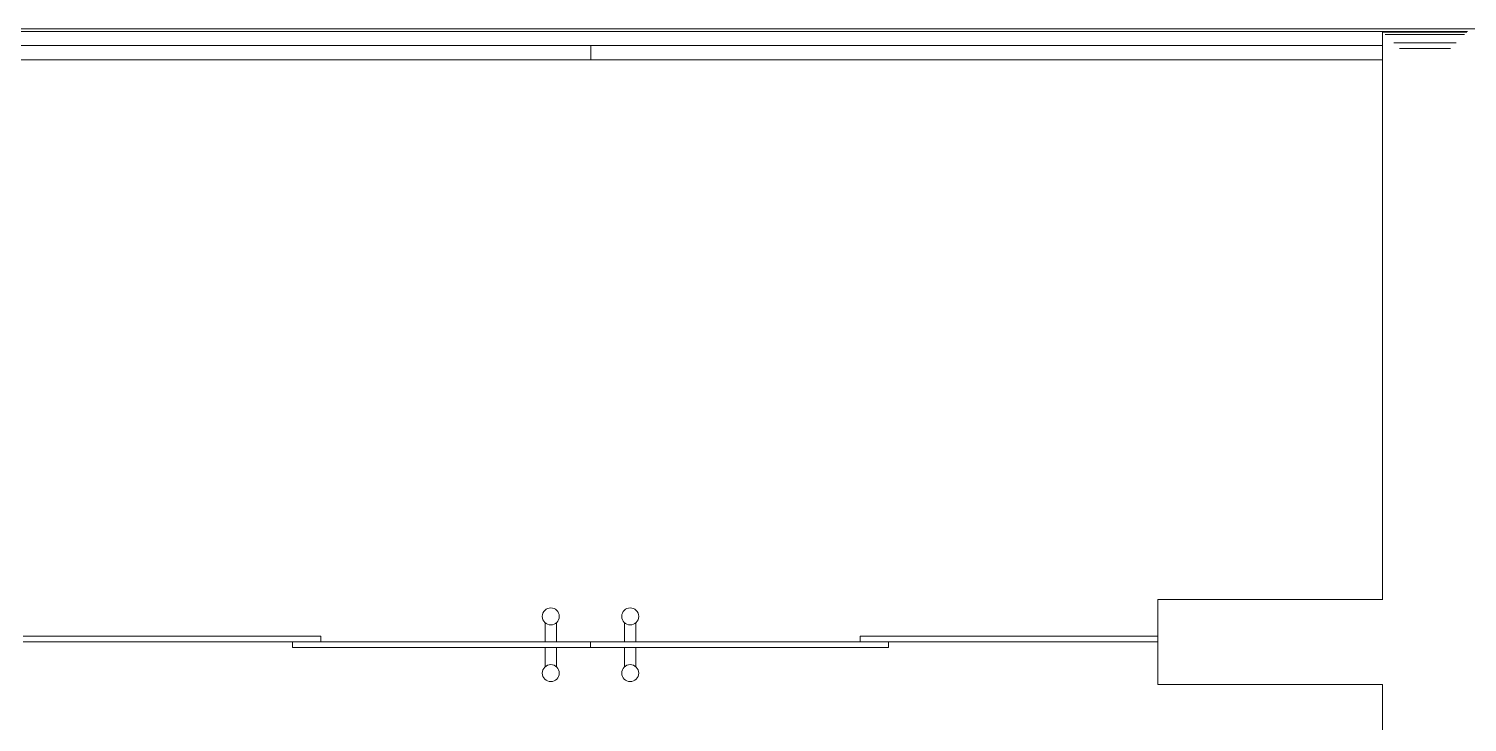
# Model space of a CAD drawing. Header units: millimetres. Extents: x 586.5 to 618.3, y 239.1 to 272.6.
# Drawn here: x 591.537 to 594.072, y 271.344 to 272.565 of the extents above; entities that cross this region are included whole.
import ezdxf

# ---------------------------------------------------------------- set-up
doc = ezdxf.new("R2010")
doc.units = ezdxf.units.MM
doc.header["$LTSCALE"] = 75
doc.layers.add('A Arquitetura LRZ', color=252, linetype='Continuous', lineweight=9)
doc.layers.add('A Esquadrias LRZ', color=252, linetype='Continuous', lineweight=9)

msp = doc.modelspace()

# ---------------------------------------------------------------- linework, layer by layer
at = {"layer": 'A Arquitetura LRZ'}
for p, q in [((593.922, 272.5604), (593.922, 271.5604)), ((594.072, 272.5604), (593.922, 272.5604)), ((593.922, 272.5594), (594.071, 272.5594)), ((594.067, 272.5554), (593.927, 272.5554)), ((594.052, 272.5404), (593.942, 272.5404)), ((594.067, 272.5594), (594.067, 272.5604)), ((593.952, 272.5304), (594.042, 272.5304)), ((593.922, 271.5604), (593.5265, 271.5604)), ((593.5265, 271.5604), (593.5265, 271.4104)), ((593.922, 271.5594), (593.922, 271.5604)), ((593.5265, 271.4104), (593.922, 271.4104)), ((593.922, 271.4104), (593.922, 263.6104))]:
    msp.add_line(p, q, dxfattribs=at)
at = {"layer": 'A Esquadrias LRZ'}
for p, q in [((586.6455, 272.5654), (601.3485, 272.5654)), ((593.922, 272.5604), (586.6465, 272.5604)), ((591.0568, 272.5359), (592.5269, 272.5359)), ((592.5269, 272.5359), (593.922, 272.5359)), ((592.5269, 272.5359), (592.5269, 272.5109)), ((592.5269, 272.5359), (592.5269, 272.5109)), ((592.5269, 272.5109), (591.0568, 272.5109)), ((593.922, 272.5109), (592.5269, 272.5109)), ((592.4465, 271.5195), (592.4465, 271.4854)), ((592.4665, 271.4854), (592.4665, 271.5193)), ((592.5865, 271.5195), (592.5865, 271.4854)), ((592.6065, 271.4854), (592.6065, 271.5193)), ((592.0515, 271.4954), (591.5265, 271.4954)), ((591.5265, 271.4854), (592.0515, 271.4854)), ((592.4465, 271.4854), (592.0015, 271.4854)), ((592.0015, 271.4854), (592.0015, 271.4754)), ((592.0015, 271.4754), (592.4465, 271.4754)), ((592.0515, 271.4854), (592.0515, 271.4954)), ((592.4665, 271.4854), (592.4465, 271.4854)), ((592.4465, 271.4754), (592.4465, 271.4413)), ((592.4465, 271.4754), (592.4665, 271.4754)), ((592.5265, 271.4854), (592.4665, 271.4854)), ((592.4665, 271.4415), (592.4665, 271.4754)), ((592.4665, 271.4754), (592.5265, 271.4754)), ((592.5865, 271.4854), (592.5265, 271.4854)), ((592.5265, 271.4854), (592.5265, 271.4754)), ((592.5265, 271.4754), (592.5265, 271.4854)), ((592.5265, 271.4754), (592.5865, 271.4754)), ((592.6065, 271.4854), (592.5865, 271.4854)), ((592.5865, 271.4754), (592.5865, 271.4413)), ((592.5865, 271.4754), (592.6065, 271.4754)), ((593.0515, 271.4854), (592.6065, 271.4854)), ((592.6065, 271.4415), (592.6065, 271.4754)), ((592.6065, 271.4754), (593.0515, 271.4754)), ((593.5265, 271.4954), (593.0015, 271.4954)), ((593.0015, 271.4954), (593.0015, 271.4854)), ((593.0015, 271.4854), (593.5265, 271.4854)), ((593.0515, 271.4754), (593.0515, 271.4854))]:
    msp.add_line(p, q, dxfattribs=at)
for centre, start, end in [((592.4565, 271.5304), 0, 180), ((592.4565, 271.5304), 180, 0), ((592.5965, 271.5304), 0, 180), ((592.5965, 271.5304), 180, 0), ((592.4565, 271.4304), 0, 180), ((592.4565, 271.4304), 180, 0), ((592.5965, 271.4304), 0, 180), ((592.5965, 271.4304), 180, 0)]:
    msp.add_arc(centre, 0.015, start, end, dxfattribs=at)

doc.saveas('drawing.dxf')
